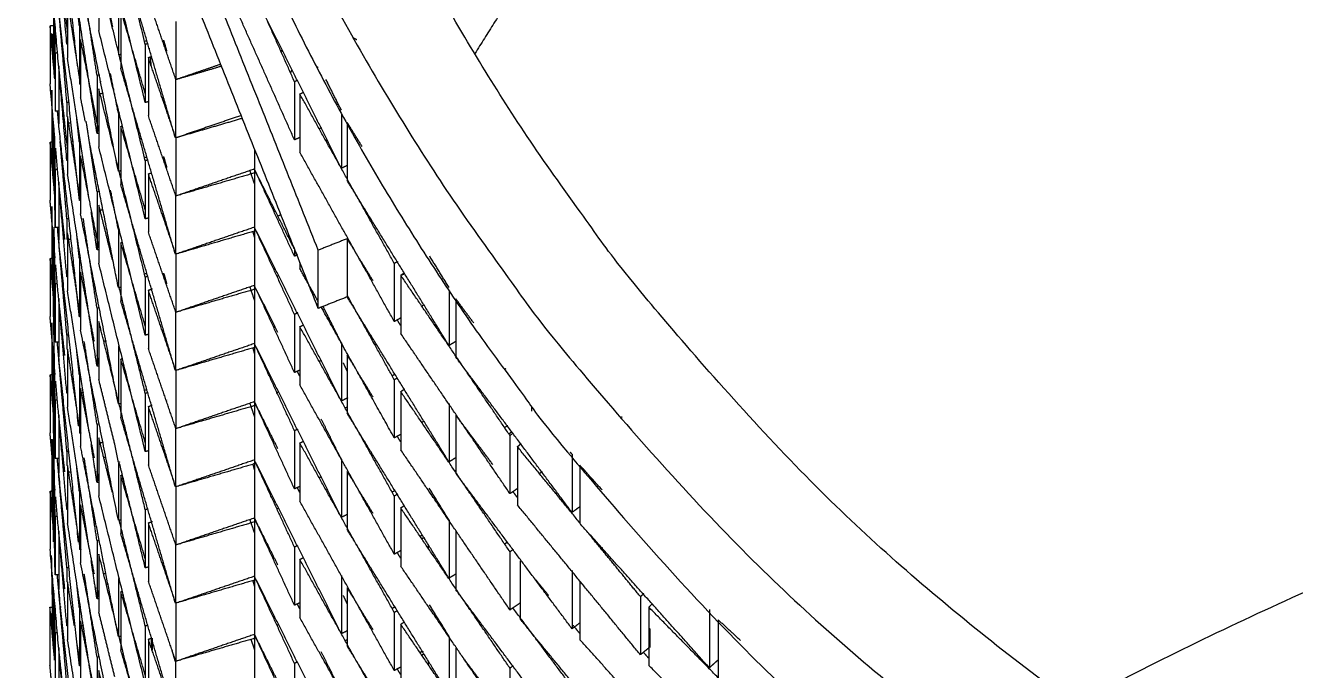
# Model space of a CAD drawing. Header units: centimetres. Extents: x 0 to 19.8, y 0 to 41.5.
# Drawn here: x 12.413 to 13.723, y 13.807 to 14.472 of the extents above; entities that cross this region are included whole.
import ezdxf

# ---------------------------------------------------------------- set-up
doc = ezdxf.new("R2010")
doc.units = ezdxf.units.CM
doc.layers.add('Make2D$Visible$Curves', color=7, linetype='Continuous', true_color=0x000000)

msp = doc.modelspace()

# ---------------------------------------------------------------- linework, layer by layer
at = {"layer": 'Make2D$Visible$Curves', "color": 18, "lineweight": -3, "true_color": 0x000000}
for points, weights, knots in [([(12.4439, 15.6341), (12.4439, 14.6937), (13.0828, 14.0037), (14.7132, 12.2431), (16.4739, 13.8735), (17.243, 14.5858), (17.243, 15.6341)], [0.853867800566, 0.860338983745, 1, 0.707106781187, 1, 0.846767797442, 0.853867800566], [5.741243, 5.741243, 5.741243, 7.538558, 7.538558, 11.307837, 11.307837, 13.279801, 13.279801, 13.279801]), ([(17.143, 15.6341), (17.143, 14.6295), (16.4059, 13.9469), (14.7187, 12.3844), (13.1562, 14.0716), (12.5439, 14.7329), (12.5439, 15.6341)], [0.853867800566, 0.846767797442, 1, 0.707106781187, 1, 0.860338983745, 0.853867800566], [-13.279801, -13.279801, -13.279801, -11.307837, -11.307837, -7.538558, -7.538558, -5.741243, -5.741243, -5.741243]), ([(12.473, 15.1611), (12.5866, 14.4396), (13.0828, 13.9037), (14.7132, 12.1431), (16.4739, 13.7735), (17.243, 14.4858), (17.243, 15.5341)], [0.861673993534, 0.888038673933, 1, 0.707106781187, 1, 0.846767797442, 0.853867800566], [6.097714, 6.097714, 6.097714, 7.538558, 7.538558, 11.307837, 11.307837, 13.279801, 13.279801, 13.279801]), ([(16.5839, 14.1311), (15.9476, 14.2954), (15.2912, 14.2629), (14.3387, 14.2158), (13.4948, 13.7718)], [0.905387377757, 0.940679228736, 1, 0.91615953685, 0.880317612482], [5.407081, 5.407081, 5.407081, 6.780326, 6.780326, 8.721189, 8.721189, 8.721189])]:
    msp.add_rational_spline(points, weights, degree=2, knots=knots, dxfattribs=at)
for points in [[(12.7151, 14.2402), (12.5941, 14.5437), (12.4731, 14.8473)], [(12.7151, 14.1802), (12.5941, 14.4837), (12.4731, 14.7873)], [(12.456, 14.4526), (12.4474, 14.5522), (12.4387, 14.6518)], [(12.5369, 14.4525), (12.5129, 14.5496), (12.489, 14.6467)], [(12.5033, 14.4707), (12.4867, 14.5542), (12.4702, 14.6377)], [(12.4658, 14.4402), (12.4567, 14.5253), (12.4476, 14.6104)], [(12.6907, 14.414), (12.65, 14.5053), (12.6092, 14.5967)], [(12.5369, 14.3925), (12.5129, 14.4896), (12.489, 14.5867)], [(12.9555, 14.5686), (12.9161, 14.5058), (12.8766, 14.443)], [(12.4568, 14.4646), (12.4522, 14.5075), (12.4476, 14.5504)], [(12.4871, 14.3605), (12.4719, 14.4593), (12.4568, 14.5582)], [(12.5679, 14.356), (12.5398, 14.4519), (12.5116, 14.5479)], [(12.6907, 14.354), (12.65, 14.4453), (12.6092, 14.5367)], [(12.456, 14.3326), (12.4474, 14.4322), (12.4387, 14.5318)], [(12.5369, 14.3325), (12.5129, 14.4296), (12.489, 14.5267)], [(12.489, 14.5267), (12.489, 14.4967), (12.489, 14.4667)], [(12.5091, 14.3216), (12.4896, 14.4196), (12.4702, 14.5177)], [(12.4871, 14.4205), (12.48, 14.4669), (12.4729, 14.5134)], [(12.456, 14.3926), (12.4511, 14.449), (12.4462, 14.5055)], [(12.4688, 14.4198), (12.4628, 14.459), (12.4568, 14.4982)], [(12.4568, 14.4982), (12.4568, 14.4682), (12.4568, 14.4382)], [(12.4689, 14.4715), (12.4675, 14.4842), (12.4662, 14.4969)], [(12.5091, 14.5016), (12.5091, 14.4716), (12.5091, 14.4416)], [(12.5684, 14.4161), (12.5542, 14.4576), (12.54, 14.499)], [(12.739, 14.3246), (12.6943, 14.414), (12.6496, 14.5035)], [(12.4435, 14.4171), (12.4428, 14.4548), (12.4422, 14.4925)], [(12.4689, 14.2915), (12.4582, 14.391), (12.4476, 14.4904)], [(12.5369, 14.4018), (12.5242, 14.4448), (12.5116, 14.4879)], [(12.5116, 14.4879), (12.5116, 14.4579), (12.5116, 14.4279)], [(12.4387, 14.4718), (12.4414, 14.4719), (12.4441, 14.4721)], [(12.4387, 14.4718), (12.4387, 14.4418), (12.4387, 14.4118)], [(12.4435, 14.4171), (12.4411, 14.4445), (12.4387, 14.4718)], [(12.4441, 14.4436), (12.4438, 14.4578), (12.4436, 14.472)], [(12.4701, 14.4717), (12.4695, 14.4716), (12.4689, 14.4715)], [(12.4689, 14.4715), (12.4689, 14.4415), (12.4689, 14.4115)], [(12.5684, 14.4761), (12.5684, 14.4461), (12.5684, 14.4161)], [(12.4408, 14.448), (12.4407, 14.4558), (12.4405, 14.4636)], [(12.4422, 14.4325), (12.4419, 14.4478), (12.4416, 14.4631)], [(12.4791, 14.4127), (12.4746, 14.4352), (12.4702, 14.4577)], [(12.4702, 14.4577), (12.4702, 14.4277), (12.4702, 14.3977)], [(12.5369, 14.2725), (12.5129, 14.3696), (12.489, 14.4667)], [(12.7551, 14.4571), (12.7532, 14.4581), (12.7512, 14.4591)], [(12.4573, 14.4526), (12.4567, 14.4526), (12.456, 14.4526)], [(12.483, 14.4537), (12.4825, 14.4536), (12.4821, 14.4536)], [(12.5389, 14.4559), (12.5378, 14.4558), (12.5366, 14.4558)], [(12.5395, 14.4532), (12.5382, 14.4529), (12.5369, 14.4525)], [(12.5369, 14.4525), (12.5369, 14.4225), (12.5369, 14.3925)], [(12.5414, 14.448), (12.5412, 14.4479), (12.541, 14.4479)], [(12.5592, 14.4456), (12.5575, 14.4512), (12.5559, 14.4569)], [(12.6787, 14.4451), (12.6776, 14.4456), (12.6764, 14.4462)], [(12.4466, 14.4437), (12.4453, 14.4436), (12.4441, 14.4436)], [(12.4441, 14.4436), (12.4441, 14.4136), (12.4441, 14.3836)], [(12.4791, 14.2926), (12.4679, 14.3654), (12.4568, 14.4382)], [(12.5119, 14.4421), (12.5105, 14.4418), (12.5091, 14.4416)], [(12.54, 14.439), (12.5418, 14.4396), (12.5435, 14.4402)], [(12.5684, 14.3561), (12.5542, 14.3976), (12.54, 14.439)], [(12.54, 14.439), (12.54, 14.409), (12.54, 14.379)], [(12.5419, 14.4397), (12.5423, 14.4355), (12.5426, 14.4313)], [(12.6147, 14.432), (12.5916, 14.4241), (12.5684, 14.4161)], [(12.4476, 14.4304), (12.4476, 14.4004), (12.4476, 14.3704)], [(12.4568, 14.3446), (12.4522, 14.3875), (12.4476, 14.4304)], [(12.47, 14.412), (12.4694, 14.4156), (12.4689, 14.4192)], [(12.4899, 14.4209), (12.4885, 14.4207), (12.4871, 14.4205)], [(12.4871, 14.4205), (12.4871, 14.3905), (12.4871, 14.3605)], [(12.5091, 14.3816), (12.5051, 14.402), (12.501, 14.4224)], [(12.5679, 14.236), (12.5398, 14.3319), (12.5116, 14.4279)], [(12.6159, 14.4301), (12.5919, 14.423), (12.5679, 14.416)], [(12.6867, 14.4231), (12.6875, 14.4246), (12.6882, 14.4261)], [(12.7151, 14.4285), (12.7142, 14.4289), (12.7133, 14.4293)], [(12.4435, 14.3571), (12.4411, 14.3845), (12.4387, 14.4118)], [(12.442, 14.3144), (12.4412, 14.3599), (12.4404, 14.4054)], [(12.4404, 14.4054), (12.4404, 14.3754), (12.4404, 14.3454)], [(12.4696, 14.4116), (12.4693, 14.4116), (12.4689, 14.4115)], [(12.4893, 14.3612), (12.4842, 14.3868), (12.4792, 14.4124)], [(12.5369, 14.2125), (12.5129, 14.3096), (12.489, 14.4067)], [(12.489, 14.4067), (12.489, 14.3767), (12.489, 14.3467)], [(12.4913, 14.4139), (12.4911, 14.4139), (12.4909, 14.4139)], [(12.5679, 14.416), (12.5679, 14.386), (12.5679, 14.356)], [(12.6939, 14.4154), (12.6923, 14.4147), (12.6907, 14.414)], [(12.6907, 14.414), (12.6907, 14.384), (12.6907, 14.354)], [(12.739, 14.3846), (12.731, 14.4005), (12.7231, 14.4164)], [(12.4581, 14.3927), (12.4571, 14.3926), (12.456, 14.3926)], [(12.456, 14.3926), (12.456, 14.3854), (12.456, 14.3782)], [(12.475, 14.3733), (12.4726, 14.3855), (12.4702, 14.3977)], [(12.4903, 14.4017), (12.4917, 14.402), (12.4932, 14.4023)], [(12.54, 14.3933), (12.5384, 14.3929), (12.5369, 14.3925)], [(12.5558, 14.3972), (12.5552, 14.397), (12.5546, 14.3969)], [(12.5561, 14.3965), (12.5561, 14.3944), (12.5561, 14.3922)], [(12.6962, 14.4013), (12.698, 14.4022), (12.6997, 14.4032)], [(12.7936, 14.2266), (12.7449, 14.3139), (12.6962, 14.4013)], [(12.6962, 14.4013), (12.6962, 14.3713), (12.6962, 14.3413)], [(12.4478, 14.3837), (12.446, 14.3836), (12.4441, 14.3836)], [(12.4476, 14.3704), (12.447, 14.377), (12.4464, 14.3836)], [(12.5102, 14.3818), (12.5097, 14.3817), (12.5091, 14.3816)], [(12.5091, 14.3816), (12.5091, 14.3516), (12.5091, 14.3216)], [(12.5684, 14.2961), (12.5542, 14.3376), (12.54, 14.379)], [(12.636, 14.3793), (12.6022, 14.3677), (12.5684, 14.3561)], [(12.739, 14.3812), (12.739, 14.3529), (12.739, 14.3246)], [(12.4441, 14.2636), (12.4431, 14.3181), (12.4422, 14.3725)], [(12.4652, 14.2064), (12.4564, 14.2884), (12.4476, 14.3704)], [(12.47, 14.2917), (12.4634, 14.3349), (12.4568, 14.3782)], [(12.4568, 14.3782), (12.4568, 14.3482), (12.4568, 14.3182)], [(12.4582, 14.3715), (12.4593, 14.3717), (12.4603, 14.3718)], [(12.4689, 14.3515), (12.4675, 14.3642), (12.4662, 14.3769)], [(12.4871, 14.3005), (12.4815, 14.337), (12.4759, 14.3734)], [(12.5116, 14.3679), (12.5124, 14.3681), (12.5133, 14.3684)], [(12.5369, 14.2818), (12.5242, 14.3248), (12.5116, 14.3679)], [(12.5116, 14.3679), (12.5116, 14.3379), (12.5116, 14.3079)], [(12.5273, 14.3725), (12.5277, 14.3726), (12.5281, 14.3727)], [(12.637, 14.3762), (12.6024, 14.3661), (12.5679, 14.356)], [(12.7186, 14.3665), (12.7174, 14.3659), (12.7163, 14.3654)], [(12.7603, 14.3473), (12.7526, 14.3597), (12.745, 14.372)], [(12.745, 14.372), (12.745, 14.342), (12.745, 14.312)], [(12.4441, 14.3236), (12.4438, 14.3404), (12.4435, 14.3571)], [(12.4608, 14.3527), (12.4618, 14.3527), (12.4627, 14.3528)], [(12.4692, 14.353), (12.4695, 14.3531), (12.4698, 14.3531)], [(12.4887, 14.3607), (12.4879, 14.3606), (12.4871, 14.3605)], [(12.5154, 14.3549), (12.5161, 14.3549), (12.5168, 14.3549)], [(12.5313, 14.3555), (12.5322, 14.3555), (12.5332, 14.3556)], [(12.5684, 14.3561), (12.5684, 14.3261), (12.5684, 14.2961)], [(12.6962, 14.3565), (12.6935, 14.3552), (12.6907, 14.354)], [(12.7254, 14.3523), (12.7241, 14.3529), (12.7228, 14.3536)], [(12.4387, 14.3518), (12.4412, 14.3519), (12.4436, 14.352)], [(12.4387, 14.3518), (12.4387, 14.3218), (12.4387, 14.2918)], [(12.4435, 14.2971), (12.4411, 14.3245), (12.4387, 14.3518)], [(12.4407, 14.3299), (12.4405, 14.3377), (12.4404, 14.3454)], [(12.4404, 14.3454), (12.4416, 14.3454), (12.4428, 14.3454)], [(12.456, 14.2126), (12.4503, 14.2791), (12.4445, 14.3455)], [(12.456, 14.2726), (12.4526, 14.3124), (12.4491, 14.3522)], [(12.4701, 14.3517), (12.4695, 14.3516), (12.4689, 14.3515)], [(12.4689, 14.3515), (12.4689, 14.3215), (12.4689, 14.2915)], [(12.5091, 14.2016), (12.4942, 14.2769), (12.4792, 14.3522)], [(12.5369, 14.1525), (12.5129, 14.2496), (12.489, 14.3467)], [(12.6496, 14.3445), (12.6496, 14.3339), (12.6496, 14.3233)], [(12.7936, 14.1666), (12.7449, 14.2539), (12.6962, 14.3413)], [(12.457, 14.3326), (12.4565, 14.3326), (12.456, 14.3326)], [(12.489, 14.2427), (12.4796, 14.2902), (12.4702, 14.3377)], [(12.4702, 14.3377), (12.4702, 14.3077), (12.4702, 14.2777)], [(12.4729, 14.3333), (12.4721, 14.3332), (12.4713, 14.3332)], [(12.4833, 14.3337), (12.4827, 14.3336), (12.482, 14.3336)], [(12.5387, 14.3358), (12.5375, 14.3358), (12.5363, 14.3357)], [(12.5395, 14.3332), (12.5382, 14.3329), (12.5369, 14.3325)], [(12.5369, 14.3325), (12.5369, 14.3025), (12.5369, 14.2725)], [(12.5592, 14.3256), (12.5576, 14.3312), (12.5559, 14.3368)], [(12.7453, 14.3277), (12.7421, 14.3261), (12.739, 14.3246)], [(12.4465, 14.3236), (12.4453, 14.3236), (12.4441, 14.3236)], [(12.4441, 14.3236), (12.4441, 14.2936), (12.4441, 14.2636)], [(12.4871, 14.1205), (12.4719, 14.2193), (12.4568, 14.3182)], [(12.4739, 14.3208), (12.4744, 14.3209), (12.475, 14.321)], [(12.4842, 14.3224), (12.4848, 14.3225), (12.4854, 14.3225)], [(12.5116, 14.322), (12.5104, 14.3218), (12.5091, 14.3216)], [(12.54, 14.319), (12.5416, 14.3196), (12.5433, 14.3201)], [(12.5684, 14.2361), (12.5542, 14.2776), (12.54, 14.319)], [(12.54, 14.319), (12.54, 14.289), (12.54, 14.259)], [(12.5581, 14.3252), (12.5585, 14.3254), (12.5589, 14.3255)], [(12.6498, 14.32), (12.6088, 14.308), (12.5679, 14.296)], [(12.6496, 14.324), (12.609, 14.3101), (12.5684, 14.2961)], [(12.6446, 14.3223), (12.6471, 14.315), (12.6496, 14.3077)], [(12.6907, 14.234), (12.6702, 14.2786), (12.6496, 14.3233)], [(12.6496, 14.3232), (12.6496, 14.2933), (12.6496, 14.2635)], [(12.6905, 14.2415), (12.6702, 14.2822), (12.6498, 14.3229)], [(12.4539, 14.2514), (12.4507, 14.2809), (12.4476, 14.3104)], [(12.4476, 14.3104), (12.4476, 14.2804), (12.4476, 14.2504)], [(12.4894, 14.3008), (12.4883, 14.3006), (12.4871, 14.3005)], [(12.4871, 14.3005), (12.4871, 14.2705), (12.4871, 14.2405)], [(12.5091, 14.2616), (12.5051, 14.2818), (12.5011, 14.3021)], [(12.5679, 14.116), (12.5398, 14.2119), (12.5116, 14.3079)], [(12.5287, 14.3068), (12.5285, 14.3068), (12.5284, 14.3068)], [(12.85, 14.1418), (12.7975, 14.2269), (12.745, 14.312)], [(12.4439, 14.2322), (12.4413, 14.262), (12.4387, 14.2918)], [(12.4702, 14.2917), (12.4695, 14.2916), (12.4689, 14.2915)], [(12.491, 14.2939), (12.4909, 14.2939), (12.4908, 14.2939)], [(12.5679, 14.296), (12.5679, 14.266), (12.5679, 14.236)], [(12.4439, 14.0854), (12.4422, 14.1854), (12.4404, 14.2854)], [(12.4404, 14.2854), (12.4404, 14.2554), (12.4404, 14.2254)], [(12.5091, 14.0816), (12.4896, 14.1796), (12.4702, 14.2777)], [(12.4871, 14.2405), (12.4841, 14.2602), (12.4811, 14.2799)], [(12.489, 14.2867), (12.489, 14.2567), (12.489, 14.2267)], [(12.503, 14.2302), (12.496, 14.2584), (12.489, 14.2867)], [(12.4904, 14.2817), (12.4919, 14.282), (12.4934, 14.2823)], [(12.5558, 14.2772), (12.5553, 14.2771), (12.5548, 14.277)], [(12.5561, 14.2765), (12.5561, 14.2745), (12.5561, 14.2724)], [(12.6738, 14.2756), (12.6754, 14.2764), (12.6769, 14.2771)], [(12.4439, 14.2054), (12.4434, 14.2347), (12.4429, 14.264)], [(12.4481, 14.2637), (12.4461, 14.2636), (12.4441, 14.2636)], [(12.456, 14.1526), (12.4512, 14.2081), (12.4464, 14.2637)], [(12.4583, 14.2727), (12.4572, 14.2726), (12.456, 14.2726)], [(12.456, 14.2726), (12.456, 14.262), (12.456, 14.2514)], [(12.4871, 14.1805), (12.48, 14.2269), (12.4729, 14.2734)], [(12.5104, 14.2618), (12.5098, 14.2617), (12.5091, 14.2616)], [(12.5091, 14.2616), (12.5091, 14.2316), (12.5091, 14.2016)], [(12.5401, 14.2733), (12.5385, 14.2729), (12.5369, 14.2725)], [(12.6496, 14.264), (12.609, 14.2501), (12.5684, 14.2361)], [(12.739, 14.0846), (12.6943, 14.174), (12.6496, 14.2635)], [(12.6496, 14.2633), (12.6496, 14.2333), (12.6496, 14.2033)], [(12.6907, 14.174), (12.6702, 14.2186), (12.6496, 14.2633)], [(12.4439, 14.1454), (12.443, 14.1999), (12.442, 14.2544)], [(12.4681, 14.0589), (12.4578, 14.1547), (12.4476, 14.2504)], [(12.47, 14.1718), (12.4634, 14.215), (12.4568, 14.2582)], [(12.4568, 14.2514), (12.4568, 14.2248), (12.4568, 14.1982)], [(12.4575, 14.2515), (12.4589, 14.2516), (12.4603, 14.2518)], [(12.4689, 14.2315), (12.4675, 14.2443), (12.4662, 14.2571)], [(12.5116, 14.2479), (12.5124, 14.2481), (12.5133, 14.2484)], [(12.5369, 14.1618), (12.5242, 14.2048), (12.5116, 14.2479)], [(12.5116, 14.2479), (12.5116, 14.2179), (12.5116, 14.1879)], [(12.5684, 14.1761), (12.5542, 14.2176), (12.54, 14.259)], [(12.6511, 14.2604), (12.6095, 14.2482), (12.5679, 14.236)], [(12.6476, 14.2594), (12.6486, 14.2561), (12.6496, 14.2528)], [(12.7458, 14.2524), (12.7305, 14.2463), (12.7151, 14.2402)], [(12.7717, 14.2088), (12.7583, 14.2304), (12.745, 14.252)], [(12.745, 14.252), (12.745, 14.222), (12.745, 14.192)], [(12.489, 14.2408), (12.4881, 14.2406), (12.4871, 14.2405)], [(12.5015, 14.2427), (12.5012, 14.2426), (12.5009, 14.2426)], [(12.5025, 14.2351), (12.5022, 14.2351), (12.502, 14.2351)], [(12.5684, 14.2361), (12.5684, 14.2061), (12.5684, 14.1761)], [(12.663, 14.2366), (12.663, 14.2354), (12.663, 14.2342)], [(12.6907, 14.2406), (12.6907, 14.2373), (12.6907, 14.234)], [(12.6936, 14.2353), (12.6921, 14.2346), (12.6907, 14.234)], [(12.6936, 14.2353), (12.6923, 14.2379), (12.691, 14.2405)], [(12.7151, 14.1802), (12.7151, 14.2102), (12.7151, 14.2402)], [(12.4387, 14.2318), (12.4411, 14.2319), (12.4435, 14.232)], [(12.4387, 14.2318), (12.4387, 14.2018), (12.4387, 14.1718)], [(12.4433, 14.1789), (12.441, 14.2054), (12.4387, 14.2318)], [(12.4407, 14.2098), (12.4405, 14.2176), (12.4404, 14.2254)], [(12.4404, 14.2254), (12.4412, 14.2254), (12.442, 14.2254)], [(12.456, 14.0926), (12.4503, 14.1589), (12.4445, 14.2252)], [(12.4701, 14.2317), (12.4695, 14.2316), (12.4689, 14.2315)], [(12.4689, 14.2315), (12.4689, 14.2015), (12.4689, 14.1715)], [(12.5369, 14.0325), (12.5129, 14.1296), (12.489, 14.2267)], [(12.6962, 14.2276), (12.6962, 14.2244), (12.6962, 14.2213)], [(12.6964, 14.2242), (12.6969, 14.2244), (12.6974, 14.2246)], [(12.797, 14.2285), (12.7953, 14.2275), (12.7936, 14.2266)], [(12.7936, 14.2266), (12.7936, 14.1966), (12.7936, 14.1666)], [(12.85, 14.2018), (12.84, 14.2179), (12.8301, 14.2341)], [(12.4573, 14.2126), (12.4567, 14.2126), (12.456, 14.2126)], [(12.4844, 14.1461), (12.4773, 14.1819), (12.4702, 14.2177)], [(12.4702, 14.2177), (12.4702, 14.1877), (12.4702, 14.1577)], [(12.483, 14.2137), (12.4825, 14.2136), (12.482, 14.2136)], [(12.5389, 14.2159), (12.5377, 14.2158), (12.5366, 14.2158)], [(12.5394, 14.2132), (12.5381, 14.2128), (12.5369, 14.2125)], [(12.5369, 14.2125), (12.5369, 14.1825), (12.5369, 14.1525)], [(12.5592, 14.2056), (12.5576, 14.2112), (12.5559, 14.2167)], [(12.673, 14.2137), (12.6737, 14.214), (12.6744, 14.2144)], [(12.7151, 14.1874), (12.7056, 14.2043), (12.6962, 14.2213)], [(12.8002, 14.2144), (12.802, 14.2156), (12.8037, 14.2168)], [(12.8002, 14.2144), (12.8002, 14.1844), (12.8002, 14.1544)], [(12.857, 14.131), (12.8288, 14.1724), (12.8006, 14.2138)], [(12.8046, 14.2159), (12.8027, 14.2151), (12.8007, 14.2143)], [(12.4462, 14.2055), (12.4451, 14.2054), (12.4439, 14.2054)], [(12.4439, 14.2054), (12.4439, 14.1754), (12.4439, 14.1454)], [(12.4791, 14.0526), (12.4679, 14.1254), (12.4568, 14.1982)], [(12.4689, 14.1715), (12.4671, 14.1887), (12.4652, 14.2058)], [(12.474, 14.206), (12.4735, 14.2059), (12.473, 14.2059)], [(12.4736, 14.2007), (12.4742, 14.2008), (12.4748, 14.2009)], [(12.4845, 14.2061), (12.4839, 14.2061), (12.4832, 14.2061)], [(12.4839, 14.2023), (12.4845, 14.2024), (12.4851, 14.2025)], [(12.5091, 14.2066), (12.5086, 14.2066), (12.5081, 14.2066)], [(12.5121, 14.2021), (12.5106, 14.2018), (12.5091, 14.2016)], [(12.5369, 14.0925), (12.5234, 14.1471), (12.51, 14.2017)], [(12.54, 14.199), (12.5421, 14.1997), (12.5443, 14.2005)], [(12.5684, 14.1161), (12.5542, 14.1576), (12.54, 14.199)], [(12.54, 14.199), (12.54, 14.169), (12.54, 14.139)], [(12.543, 14.201), (12.543, 14.2005), (12.543, 14.2)], [(12.6496, 14.1999), (12.6087, 14.188), (12.5679, 14.176)], [(12.6492, 14.2039), (12.6088, 14.19), (12.5684, 14.1761)], [(12.6446, 14.2023), (12.6471, 14.195), (12.6496, 14.1877)], [(12.6907, 14.114), (12.6702, 14.1586), (12.6496, 14.2033)], [(12.6496, 14.2027), (12.6496, 14.1731), (12.6496, 14.1435)], [(12.6736, 14.1554), (12.6624, 14.1778), (12.6512, 14.2002)], [(12.85, 14.1985), (12.85, 14.1701), (12.85, 14.1418)], [(12.4539, 14.1315), (12.4507, 14.161), (12.4476, 14.1904)], [(12.4476, 14.1904), (12.4476, 14.1604), (12.4476, 14.1304)], [(12.5679, 13.996), (12.5398, 14.0919), (12.5116, 14.1879)], [(12.7153, 14.185), (12.7144, 14.1846), (12.7135, 14.1842)], [(12.7459, 14.1924), (12.7305, 14.1863), (12.7151, 14.1802)], [(12.85, 14.0218), (12.7975, 14.1069), (12.745, 14.192)], [(12.7936, 14.1066), (12.7697, 14.1495), (12.7458, 14.1924)], [(12.8244, 14.1837), (12.8234, 14.1832), (12.8224, 14.1827)], [(12.8755, 14.1652), (12.8663, 14.1775), (12.8571, 14.1899)], [(12.8571, 14.1899), (12.8571, 14.1599), (12.8571, 14.1299)], [(12.4439, 14.112), (12.4413, 14.1419), (12.4387, 14.1718)], [(12.4702, 14.1717), (12.4695, 14.1716), (12.4689, 14.1715)], [(12.4894, 14.1808), (12.4883, 14.1806), (12.4871, 14.1805)], [(12.4871, 14.1805), (12.4871, 14.1505), (12.4871, 14.1205)], [(12.5679, 14.176), (12.5679, 14.146), (12.5679, 14.116)], [(12.694, 14.1755), (12.6924, 14.1747), (12.6907, 14.174)], [(12.6907, 14.174), (12.6907, 14.144), (12.6907, 14.114)], [(12.7936, 14.0466), (12.7561, 14.1138), (12.7186, 14.181)], [(12.739, 14.1446), (12.7296, 14.1634), (12.7202, 14.1822)], [(12.8006, 14.1705), (12.7971, 14.1685), (12.7936, 14.1666)], [(12.4439, 13.9654), (12.4422, 14.0654), (12.4404, 14.1654)], [(12.4404, 14.1654), (12.4404, 14.1354), (12.4404, 14.1054)], [(12.5091, 13.9616), (12.4896, 14.0596), (12.4702, 14.1577)], [(12.5089, 14.0859), (12.499, 14.1263), (12.489, 14.1667)], [(12.489, 14.1667), (12.489, 14.1367), (12.489, 14.1067)], [(12.556, 14.1572), (12.5553, 14.1571), (12.5546, 14.1569)], [(12.6962, 14.1613), (12.6981, 14.1623), (12.7001, 14.1634)], [(12.7936, 13.9866), (12.7449, 14.0739), (12.6962, 14.1613)], [(12.6962, 14.1613), (12.6962, 14.1313), (12.6962, 14.1013)], [(12.766, 14.1581), (12.7656, 14.1579), (12.7652, 14.1577)], [(12.8002, 14.1625), (12.7984, 14.1654), (12.7967, 14.1683)], [(12.4476, 14.1455), (12.4457, 14.1455), (12.4439, 14.1454)], [(12.456, 14.0326), (12.4511, 14.089), (12.4462, 14.1455)], [(12.458, 14.1527), (12.457, 14.1526), (12.456, 14.1526)], [(12.456, 14.1526), (12.456, 14.1454), (12.456, 14.1382)], [(12.4871, 14.0605), (12.4806, 14.1032), (12.474, 14.146)], [(12.4967, 14.1464), (12.4956, 14.1463), (12.4945, 14.1463)], [(12.5403, 14.1534), (12.5386, 14.153), (12.5369, 14.1525)], [(12.6497, 14.144), (12.6091, 14.1301), (12.5684, 14.1161)], [(12.739, 13.9646), (12.6943, 14.054), (12.6496, 14.1435)], [(12.6496, 14.1433), (12.6496, 14.1133), (12.6496, 14.0833)], [(12.739, 14.1446), (12.739, 14.1146), (12.739, 14.0846)], [(12.7712, 14.1499), (12.7707, 14.1497), (12.7702, 14.1495)], [(12.9128, 13.9891), (12.8565, 14.0717), (12.8002, 14.1544)], [(12.8573, 14.1463), (12.8536, 14.1441), (12.85, 14.1418)], [(12.4439, 14.0254), (12.443, 14.0799), (12.442, 14.1344)], [(12.4681, 13.939), (12.4578, 14.0347), (12.4476, 14.1304)], [(12.4701, 14.0515), (12.4634, 14.0948), (12.4568, 14.1382)], [(12.4568, 14.1382), (12.4568, 14.1082), (12.4568, 14.0782)], [(12.4689, 14.1115), (12.4675, 14.1242), (12.4662, 14.1369)], [(12.4894, 14.1208), (12.4883, 14.1265), (12.4871, 14.1323)], [(12.51, 14.1417), (12.5095, 14.1416), (12.5091, 14.1416)], [(12.5091, 14.1416), (12.5091, 14.1116), (12.5091, 14.0816)], [(12.5684, 14.0561), (12.5542, 14.0976), (12.54, 14.139)], [(12.6512, 14.1404), (12.6095, 14.1282), (12.5679, 14.116)], [(12.6476, 14.1394), (12.6486, 14.1361), (12.6496, 14.1328)], [(12.6907, 14.054), (12.6708, 14.0973), (12.6509, 14.1405)], [(12.7717, 14.0887), (12.7584, 14.1104), (12.745, 14.132)], [(12.745, 14.132), (12.745, 14.102), (12.745, 14.072)], [(12.9128, 14.0491), (12.8852, 14.0897), (12.8576, 14.1302)], [(12.489, 14.1208), (12.4881, 14.1206), (12.4871, 14.1205)], [(12.501, 14.1226), (12.5005, 14.1225), (12.5, 14.1225)], [(12.5116, 14.1279), (12.5127, 14.1282), (12.5137, 14.1285)], [(12.5369, 14.0418), (12.5242, 14.0848), (12.5116, 14.1279)], [(12.5116, 14.1279), (12.5116, 14.0979), (12.5116, 14.0679)], [(12.5299, 14.127), (12.5293, 14.127), (12.5288, 14.1269)], [(12.5309, 14.117), (12.5317, 14.1172), (12.5326, 14.1175)], [(12.7183, 14.1263), (12.7173, 14.1259), (12.7164, 14.1255)], [(12.7409, 14.124), (12.743, 14.1196), (12.745, 14.1151)], [(12.9768, 13.9697), (12.9169, 14.0498), (12.8571, 14.1299)], [(12.9085, 14.1179), (12.9078, 14.1175), (12.9071, 14.117)], [(12.4387, 14.1118), (12.4412, 14.1119), (12.4437, 14.112)], [(12.4387, 14.1118), (12.4387, 14.0818), (12.4387, 14.0518)], [(12.4433, 14.0589), (12.441, 14.0854), (12.4387, 14.1118)], [(12.4404, 14.1054), (12.441, 14.1054), (12.4416, 14.1054)], [(12.4407, 14.0899), (12.4405, 14.0976), (12.4404, 14.1054)], [(12.456, 13.9726), (12.4503, 14.0389), (12.4445, 14.1052)], [(12.4704, 14.1117), (12.4696, 14.1116), (12.4689, 14.1115)], [(12.4689, 14.1115), (12.4689, 14.0815), (12.4689, 14.0515)], [(12.5054, 14.0401), (12.4972, 14.0734), (12.489, 14.1067)], [(12.5684, 14.1161), (12.5684, 14.0861), (12.5684, 14.0561)], [(12.663, 14.1166), (12.663, 14.1154), (12.663, 14.1142)], [(12.6963, 14.1165), (12.6935, 14.1153), (12.6907, 14.114)], [(12.6962, 14.1102), (12.6949, 14.1127), (12.6936, 14.1153)], [(12.7946, 14.1123), (12.793, 14.1115), (12.7914, 14.1107)], [(12.7969, 14.1084), (12.7953, 14.1075), (12.7936, 14.1066)], [(12.7936, 14.1066), (12.7936, 14.0766), (12.7936, 14.0466)], [(12.457, 14.0926), (12.4565, 14.0926), (12.456, 14.0926)], [(12.4649, 14.0929), (12.4643, 14.0929), (12.4638, 14.0929)], [(12.4844, 14.0262), (12.4773, 14.0619), (12.4702, 14.0977)], [(12.4702, 14.0977), (12.4702, 14.0677), (12.4702, 14.0377)], [(12.473, 14.0933), (12.472, 14.0932), (12.4711, 14.0932)], [(12.5388, 14.0958), (12.5377, 14.0958), (12.5365, 14.0958)], [(12.5397, 14.0932), (12.5383, 14.0929), (12.5369, 14.0925)], [(12.5369, 14.0925), (12.5369, 14.0625), (12.5369, 14.0325)], [(12.673, 14.0937), (12.6736, 14.094), (12.6743, 14.0943)], [(12.7936, 13.9266), (12.7449, 14.0139), (12.6962, 14.1013)], [(12.8002, 14.0944), (12.8022, 14.0957), (12.8042, 14.0971)], [(12.9128, 13.9291), (12.8565, 14.0117), (12.8002, 14.0944)], [(12.8002, 14.0944), (12.8002, 14.0644), (12.8002, 14.0344)], [(12.8796, 14.1001), (12.8792, 14.0998), (12.8788, 14.0996)], [(12.881, 14.0979), (12.881, 14.0969), (12.881, 14.0959)], [(12.4463, 14.0855), (12.4451, 14.0854), (12.4439, 14.0854)], [(12.4439, 14.0854), (12.4439, 14.0554), (12.4439, 14.0254)], [(12.4527, 14.0856), (12.4521, 14.0856), (12.4514, 14.0856)], [(12.4791, 13.9327), (12.4679, 14.0054), (12.4568, 14.0782)], [(12.4652, 14.0858), (12.4651, 14.0858), (12.465, 14.0858)], [(12.4741, 14.086), (12.4734, 14.0859), (12.4728, 14.0859)], [(12.4737, 14.0808), (12.4742, 14.0808), (12.4748, 14.0809)], [(12.4848, 14.0861), (12.484, 14.0861), (12.4832, 14.0861)], [(12.484, 14.0823), (12.4846, 14.0824), (12.4852, 14.0825)], [(12.5369, 13.9725), (12.523, 14.0288), (12.5091, 14.0851)], [(12.5116, 14.082), (12.5104, 14.0818), (12.5091, 14.0816)], [(12.54, 14.079), (12.5419, 14.0797), (12.5438, 14.0803)], [(12.5684, 13.9961), (12.5542, 14.0376), (12.54, 14.079)], [(12.54, 14.079), (12.54, 14.049), (12.54, 14.019)], [(12.543, 14.081), (12.543, 14.0805), (12.543, 14.0801)], [(12.5581, 14.0852), (12.5585, 14.0854), (12.5588, 14.0855)], [(12.5592, 14.0856), (12.5592, 14.0857), (12.5591, 14.0859)], [(12.6496, 14.0799), (12.6087, 14.068), (12.5679, 14.056)], [(12.6496, 14.084), (12.609, 14.0701), (12.5684, 14.0561)], [(12.6446, 14.0823), (12.6471, 14.075), (12.6496, 14.0677)], [(12.6496, 14.0835), (12.6496, 14.0535), (12.6496, 14.0235)], [(12.6736, 14.0354), (12.6616, 14.0595), (12.6496, 14.0835)], [(12.6907, 13.994), (12.6702, 14.0386), (12.6496, 14.0833)], [(12.7454, 14.0878), (12.7422, 14.0862), (12.739, 14.0846)], [(12.7451, 14.0783), (12.7441, 14.0778), (12.7432, 14.0774)], [(12.85, 14.0818), (12.8499, 14.0819), (12.8499, 14.082)], [(12.85, 14.0818), (12.85, 14.0518), (12.85, 14.0218)], [(12.9351, 14.0788), (12.9351, 14.0766), (12.9351, 14.0743)], [(12.4539, 14.0115), (12.4507, 14.041), (12.4476, 14.0704)], [(12.4476, 14.0704), (12.4476, 14.0404), (12.4476, 14.0104)], [(12.5679, 13.876), (12.5398, 13.9719), (12.5116, 14.0679)], [(12.739, 14.0246), (12.7286, 14.0453), (12.7183, 14.066)], [(12.85, 13.9018), (12.7975, 13.9869), (12.745, 14.072)], [(12.8951, 14.0192), (12.8761, 14.0446), (12.8571, 14.07)], [(12.8571, 14.07), (12.8571, 14.04), (12.8571, 14.01)], [(13.0283, 14.0682), (13.0275, 14.0676), (13.0267, 14.067)], [(12.4439, 13.9922), (12.4413, 14.022), (12.4387, 14.0518)], [(12.4706, 14.0517), (12.4697, 14.0516), (12.4689, 14.0515)], [(12.4897, 14.0609), (12.4884, 14.0607), (12.4871, 14.0605)], [(12.4871, 14.0605), (12.4871, 14.0305), (12.4871, 14.0005)], [(12.5679, 14.056), (12.5679, 14.026), (12.5679, 13.996)], [(12.6939, 14.0555), (12.6923, 14.0547), (12.6907, 14.054)], [(12.6907, 14.054), (12.6907, 14.024), (12.6907, 13.994)], [(12.7215, 14.0554), (12.7218, 14.0555), (12.7221, 14.0557)], [(12.8243, 14.0637), (12.8233, 14.0631), (12.8223, 14.0626)], [(12.9105, 14.0591), (12.9089, 14.0582), (12.9074, 14.0572)], [(12.9117, 14.0508), (12.9133, 14.0519), (12.9148, 14.0531)], [(12.4423, 13.9393), (12.4413, 13.9923), (12.4404, 14.0454)], [(12.4404, 14.0454), (12.4404, 14.0154), (12.4404, 13.9854)], [(12.4439, 13.9054), (12.4427, 13.9753), (12.4415, 14.0451)], [(12.4871, 14.0005), (12.4841, 14.0202), (12.4811, 14.0399)], [(12.489, 14.0467), (12.489, 14.0167), (12.489, 13.9867)], [(12.503, 13.9902), (12.496, 14.0184), (12.489, 14.0467)], [(12.4905, 14.0418), (12.4919, 14.042), (12.4934, 14.0423)], [(12.5091, 14.0216), (12.5073, 14.0308), (12.5054, 14.0401)], [(12.6962, 14.0413), (12.698, 14.0423), (12.6999, 14.0433)], [(12.7936, 13.8666), (12.7449, 13.9539), (12.6962, 14.0413)], [(12.6962, 14.0413), (12.6962, 14.0113), (12.6962, 13.9813)], [(12.8005, 14.0504), (12.7971, 14.0485), (12.7936, 14.0466)], [(12.8002, 14.0425), (12.7984, 14.0454), (12.7967, 14.0483)], [(12.9159, 14.0512), (12.9144, 14.0502), (12.9128, 14.0491)], [(12.9128, 14.0491), (12.9128, 14.0191), (12.9128, 13.9891)], [(12.9205, 14.0375), (12.9224, 14.0391), (12.9243, 14.0407)], [(12.4476, 14.0255), (12.4458, 14.0255), (12.4439, 14.0254)], [(12.456, 13.9126), (12.4511, 13.969), (12.4462, 14.0255)], [(12.4583, 14.0327), (12.4572, 14.0326), (12.456, 14.0326)], [(12.456, 14.0326), (12.456, 14.0254), (12.456, 14.0182)], [(12.479, 13.9932), (12.4746, 14.0154), (12.4702, 14.0377)], [(12.4871, 13.9405), (12.4806, 13.9832), (12.474, 14.026)], [(12.4964, 14.0264), (12.4953, 14.0263), (12.4942, 14.0263)], [(12.524, 14.0268), (12.5238, 14.0268), (12.5235, 14.0268)], [(12.5401, 14.0333), (12.5385, 14.0329), (12.5369, 14.0325)], [(12.5558, 14.0372), (12.5553, 14.0371), (12.5548, 14.037)], [(12.7661, 14.0381), (12.7658, 14.0379), (12.7654, 14.0378)], [(12.9128, 13.8691), (12.8565, 13.9517), (12.8002, 14.0344)], [(12.8575, 14.0265), (12.8537, 14.0241), (12.85, 14.0218)], [(12.9853, 13.9585), (12.9529, 13.998), (12.9205, 14.0375)], [(12.9205, 14.0375), (12.9205, 14.0075), (12.9205, 13.9775)], [(12.9768, 14.0297), (12.976, 14.0308), (12.9751, 14.0319)], [(12.9768, 14.0297), (12.9768, 13.9997), (12.9768, 13.9697)], [(12.47, 13.9317), (12.4634, 13.9749), (12.4568, 14.0182)], [(12.4568, 14.0182), (12.4568, 13.9882), (12.4568, 13.9582)], [(12.4689, 13.9915), (12.4675, 14.0042), (12.4662, 14.0169)], [(12.4894, 14.001), (12.4883, 14.0066), (12.4871, 14.0123)], [(12.5104, 14.0218), (12.5098, 14.0217), (12.5091, 14.0216)], [(12.5091, 14.0214), (12.5091, 13.9915), (12.5091, 13.9616)], [(12.5369, 13.9125), (12.5235, 13.967), (12.51, 14.0214)], [(12.5684, 13.9361), (12.5542, 13.9776), (12.54, 14.019)], [(12.6515, 14.0205), (12.6097, 14.0082), (12.5679, 13.996)], [(12.65, 14.0241), (12.6092, 14.0101), (12.5684, 13.9961)], [(12.6478, 14.0189), (12.6487, 14.0158), (12.6496, 14.0128)], [(12.739, 13.8446), (12.6943, 13.934), (12.6496, 14.0235)], [(12.6496, 14.0233), (12.6496, 13.9933), (12.6496, 13.9633)], [(12.6907, 13.934), (12.6708, 13.9772), (12.651, 14.0203)], [(12.739, 14.0246), (12.739, 13.9946), (12.739, 13.9646)], [(12.8561, 14.0124), (12.8566, 14.0128), (12.8572, 14.0132)], [(13.0078, 13.9929), (12.9964, 14.0057), (12.9849, 14.0184)], [(12.9849, 14.0184), (12.9849, 13.9884), (12.9849, 13.9584)], [(12.4689, 13.8115), (12.4582, 13.911), (12.4476, 14.0104)], [(12.4576, 14.0115), (12.459, 14.0116), (12.4604, 14.0118)], [(12.4892, 14.0008), (12.4882, 14.0006), (12.4871, 14.0005)], [(12.5013, 14.0026), (12.5008, 14.0026), (12.5004, 14.0025)], [(12.5116, 14.0079), (12.5125, 14.0082), (12.5133, 14.0084)], [(12.5369, 13.9218), (12.5242, 13.9648), (12.5116, 14.0079)], [(12.5116, 14.0079), (12.5116, 13.9779), (12.5116, 13.9479)], [(12.5147, 14.0047), (12.5138, 14.0046), (12.5129, 14.0044)], [(12.5295, 14.007), (12.529, 14.0069), (12.5285, 14.0068)], [(12.7182, 14.0063), (12.7174, 14.0059), (12.7166, 14.0056)], [(12.7717, 13.9687), (12.7584, 13.9904), (12.745, 14.012)], [(12.745, 14.012), (12.745, 13.982), (12.745, 13.952)], [(12.9769, 13.8497), (12.917, 13.9299), (12.8571, 14.01)], [(12.9459, 14.0116), (12.9447, 14.0108), (12.9435, 14.01)], [(12.4387, 13.9918), (12.441, 13.9919), (12.4433, 13.992)], [(12.4387, 13.9918), (12.4387, 13.9618), (12.4387, 13.9318)], [(12.4433, 13.9391), (12.441, 13.9655), (12.4387, 13.9918)], [(12.4701, 13.9917), (12.4695, 13.9916), (12.4689, 13.9915)], [(12.4689, 13.9915), (12.4689, 13.9615), (12.4689, 13.9315)], [(12.5033, 13.8707), (12.4913, 13.9314), (12.4792, 13.9922)], [(12.5369, 13.7925), (12.5129, 13.8896), (12.489, 13.9867)], [(12.5026, 13.9952), (12.5022, 13.9951), (12.5018, 13.9951)], [(12.5323, 13.9983), (12.5317, 13.9983), (12.5311, 13.9982)], [(12.5311, 13.9971), (12.5317, 13.9972), (12.5322, 13.9974)], [(12.5684, 13.9961), (12.5684, 13.9661), (12.5684, 13.9361)], [(12.663, 13.9966), (12.663, 13.9954), (12.663, 13.9942)], [(12.6965, 13.9966), (12.6936, 13.9953), (12.6907, 13.994)], [(12.6962, 13.9902), (12.6949, 13.9927), (12.6936, 13.9953)], [(12.7946, 13.9924), (12.7931, 13.9916), (12.7916, 13.9908)], [(12.7971, 13.9885), (12.7954, 13.9876), (12.7936, 13.9866)], [(12.7936, 13.9866), (12.7936, 13.9566), (12.7936, 13.9266)], [(12.85, 13.9618), (12.8398, 13.9783), (12.8296, 13.9948)], [(12.9208, 13.9946), (12.9168, 13.9918), (12.9128, 13.9891)], [(12.9205, 13.9851), (12.9182, 13.9882), (12.916, 13.9912)], [(12.4404, 13.9854), (12.441, 13.9854), (12.4416, 13.9854)], [(12.4407, 13.9698), (12.4405, 13.9776), (12.4404, 13.9854)], [(12.456, 13.8526), (12.4503, 13.9191), (12.4445, 13.9857)], [(12.4844, 13.9061), (12.4773, 13.9419), (12.4702, 13.9777)], [(12.4702, 13.9744), (12.4702, 13.946), (12.4702, 13.9177)], [(12.5394, 13.9732), (12.5381, 13.9728), (12.5369, 13.9725)], [(12.673, 13.9737), (12.6737, 13.974), (12.6744, 13.9743)], [(12.7936, 13.8066), (12.7449, 13.8939), (12.6962, 13.9813)], [(12.8002, 13.9744), (12.8021, 13.9756), (12.8039, 13.9769)], [(12.9128, 13.8091), (12.8565, 13.8917), (12.8002, 13.9744)], [(12.8002, 13.9744), (12.8002, 13.9444), (12.8002, 13.9144)], [(12.8796, 13.9801), (12.8791, 13.9798), (12.8785, 13.9794)], [(13.0473, 13.8229), (12.9839, 13.9002), (12.9205, 13.9775)], [(12.9853, 13.976), (12.981, 13.9728), (12.9768, 13.9697)], [(12.4465, 13.9655), (12.4452, 13.9654), (12.4439, 13.9654)], [(12.4439, 13.9654), (12.4439, 13.9354), (12.4439, 13.9054)], [(12.4524, 13.9656), (12.4519, 13.9656), (12.4514, 13.9656)], [(12.4573, 13.9726), (12.4567, 13.9726), (12.456, 13.9726)], [(12.474, 13.966), (12.4735, 13.9659), (12.473, 13.9659)], [(12.4738, 13.9608), (12.4744, 13.9609), (12.4749, 13.9609)], [(12.4845, 13.9661), (12.4839, 13.9661), (12.4834, 13.9661)], [(12.5116, 13.962), (12.5104, 13.9618), (12.5091, 13.9616)], [(12.5369, 13.8525), (12.5234, 13.9073), (12.5099, 13.962)], [(12.5369, 13.9725), (12.5369, 13.9425), (12.5369, 13.9125)], [(12.54, 13.959), (12.5421, 13.9597), (12.5442, 13.9605)], [(12.543, 13.961), (12.543, 13.9605), (12.543, 13.96)], [(12.6497, 13.96), (12.6088, 13.948), (12.5679, 13.936)], [(12.6492, 13.9639), (12.6088, 13.95), (12.5684, 13.9361)], [(12.6446, 13.9623), (12.6471, 13.955), (12.6496, 13.9477)], [(12.6496, 13.9635), (12.6496, 13.9335), (12.6496, 13.9035)], [(12.6736, 13.9154), (12.6616, 13.9395), (12.6496, 13.9635)], [(12.6907, 13.874), (12.6702, 13.9186), (12.6496, 13.9633)], [(12.7452, 13.9677), (12.7421, 13.9661), (12.739, 13.9646)], [(12.85, 13.9618), (12.85, 13.9318), (12.85, 13.9018)], [(12.4476, 13.9504), (12.4476, 13.9204), (12.4476, 13.8904)], [(12.4539, 13.8909), (12.4507, 13.9207), (12.4476, 13.9504)], [(12.4871, 13.7605), (12.4719, 13.8593), (12.4568, 13.9582)], [(12.5679, 13.756), (12.5398, 13.8519), (12.5116, 13.9479)], [(12.5684, 13.8761), (12.5542, 13.9176), (12.54, 13.959)], [(12.54, 13.959), (12.54, 13.929), (12.54, 13.899)], [(12.85, 13.7818), (12.7975, 13.8669), (12.745, 13.952)], [(12.8571, 13.9499), (12.8575, 13.9502), (12.8579, 13.9505)], [(12.8571, 13.9499), (12.8571, 13.9199), (12.8571, 13.8899)], [(13.1184, 13.8095), (13.0517, 13.884), (12.9849, 13.9584)], [(12.4894, 13.9408), (12.4883, 13.9406), (12.4871, 13.9405)], [(12.4871, 13.9405), (12.4871, 13.9105), (12.4871, 13.8805)], [(12.5679, 13.936), (12.5679, 13.906), (12.5679, 13.876)], [(12.694, 13.9355), (12.6924, 13.9347), (12.6907, 13.934)], [(12.6907, 13.934), (12.6907, 13.904), (12.6907, 13.874)], [(12.8225, 13.9463), (12.8214, 13.9457), (12.8202, 13.9452)], [(12.8245, 13.9438), (12.8233, 13.9431), (12.8221, 13.9425)], [(12.8284, 13.9363), (12.8284, 13.9346), (12.8284, 13.933)], [(12.9104, 13.9391), (12.909, 13.9382), (12.9076, 13.9373)], [(13.0473, 13.8829), (13.0214, 13.9145), (12.9955, 13.9461)], [(12.456, 13.7326), (12.4474, 13.8322), (12.4387, 13.9318)], [(12.4419, 13.8343), (12.4411, 13.8799), (12.4403, 13.9254)], [(12.4706, 13.9317), (12.4697, 13.9316), (12.4689, 13.9315)], [(12.489, 13.9267), (12.489, 13.8967), (12.489, 13.8667)], [(12.5369, 13.7325), (12.5129, 13.8296), (12.489, 13.9267)], [(12.6962, 13.9213), (12.6981, 13.9223), (12.7001, 13.9234)], [(12.7936, 13.7466), (12.7449, 13.8339), (12.6962, 13.9213)], [(12.6962, 13.9213), (12.6962, 13.8913), (12.6962, 13.8613)], [(12.8003, 13.9303), (12.797, 13.9285), (12.7936, 13.9266)], [(12.8002, 13.9225), (12.7984, 13.9254), (12.7967, 13.9283)], [(12.9162, 13.9314), (12.9145, 13.9302), (12.9128, 13.9291)], [(12.9128, 13.9291), (12.9128, 13.8991), (12.9128, 13.8691)], [(13.0082, 13.9332), (13.0076, 13.9327), (13.0069, 13.9322)], [(13.0139, 13.9244), (13.0144, 13.9248), (13.0148, 13.9253)], [(12.458, 13.9127), (12.457, 13.9126), (12.456, 13.9126)], [(12.456, 13.9126), (12.456, 13.9054), (12.456, 13.8982)], [(12.5091, 13.7216), (12.4896, 13.8196), (12.4702, 13.9177)], [(12.4871, 13.8805), (12.4841, 13.9002), (12.4811, 13.9199)], [(12.5403, 13.9134), (12.5386, 13.913), (12.5369, 13.9125)], [(12.5561, 13.9173), (12.5553, 13.9171), (12.5545, 13.9169)], [(12.7663, 13.9182), (12.7657, 13.9179), (12.7652, 13.9177)], [(12.9128, 13.7491), (12.8565, 13.8317), (12.8002, 13.9144)], [(12.9234, 13.9197), (12.9234, 13.8897), (12.9234, 13.8597)], [(12.9769, 13.9097), (12.9769, 13.8797), (12.9769, 13.8497)], [(12.4424, 13.8724), (12.4422, 13.8834), (12.442, 13.8944)], [(12.4479, 13.9055), (12.4459, 13.9055), (12.4439, 13.9054)], [(12.456, 13.7926), (12.4511, 13.849), (12.4462, 13.9055)], [(12.4637, 13.853), (12.4602, 13.8756), (12.4568, 13.8982)], [(12.4568, 13.8982), (12.4568, 13.8682), (12.4568, 13.8382)], [(12.4689, 13.8715), (12.4675, 13.8843), (12.4662, 13.8971)], [(12.479, 13.8737), (12.4765, 13.8898), (12.474, 13.906)], [(12.4963, 13.9064), (12.4952, 13.9063), (12.4941, 13.9063)], [(12.497, 13.8957), (12.4978, 13.8958), (12.4986, 13.8959)], [(12.5102, 13.9018), (12.5096, 13.9017), (12.5091, 13.9016)], [(12.5091, 13.9016), (12.5091, 13.8716), (12.5091, 13.8416)], [(12.5684, 13.8161), (12.5542, 13.8576), (12.54, 13.899)], [(12.6512, 13.9004), (12.6095, 13.8882), (12.5679, 13.876)], [(12.6497, 13.904), (12.6091, 13.8901), (12.5684, 13.8761)], [(12.6476, 13.8994), (12.6486, 13.8961), (12.6496, 13.8928)], [(12.739, 13.7246), (12.6943, 13.814), (12.6496, 13.9035)], [(12.6907, 13.814), (12.6702, 13.8586), (12.6496, 13.9033)], [(12.6496, 13.9033), (12.6496, 13.8733), (12.6496, 13.8433)], [(12.739, 13.9046), (12.739, 13.8746), (12.739, 13.8446)], [(12.8572, 13.9063), (12.8536, 13.9041), (12.85, 13.9018)], [(12.9528, 13.8839), (12.9445, 13.894), (12.9362, 13.9042)], [(12.9886, 13.8944), (12.9868, 13.8965), (12.985, 13.8985)], [(12.985, 13.8985), (12.985, 13.8685), (12.985, 13.8385)], [(12.4689, 13.6915), (12.4582, 13.791), (12.4476, 13.8904)], [(12.4893, 13.8814), (12.4882, 13.8869), (12.4871, 13.8923)], [(12.5014, 13.8827), (12.5007, 13.8826), (12.5001, 13.8825)], [(12.5116, 13.8879), (12.5126, 13.8882), (12.5135, 13.8885)], [(12.5369, 13.8018), (12.5242, 13.8448), (12.5116, 13.8879)], [(12.5116, 13.8879), (12.5116, 13.8579), (12.5116, 13.8279)], [(12.5142, 13.8846), (12.5136, 13.8845), (12.5129, 13.8844)], [(12.5297, 13.887), (12.5291, 13.8869), (12.5286, 13.8868)], [(12.7409, 13.884), (12.743, 13.8796), (12.745, 13.8751)], [(12.7718, 13.8486), (12.7584, 13.8703), (12.745, 13.892)], [(12.745, 13.892), (12.745, 13.862), (12.745, 13.832)], [(12.9768, 13.7297), (12.9169, 13.8098), (12.8571, 13.8899)], [(13.0507, 13.8857), (13.049, 13.8843), (13.0473, 13.8829)], [(13.0473, 13.8829), (13.0473, 13.8529), (13.0473, 13.8229)], [(12.4386, 13.8719), (12.4413, 13.872), (12.4439, 13.8721)], [(12.4386, 13.8719), (12.4386, 13.8419), (12.4386, 13.8119)], [(12.4434, 13.8174), (12.441, 13.8446), (12.4386, 13.8719)], [(12.4434, 13.8174), (12.4429, 13.8447), (12.4424, 13.872)], [(12.4439, 13.8454), (12.4436, 13.8622), (12.4433, 13.8789)], [(12.4491, 13.8723), (12.4496, 13.8723), (12.45, 13.8723)], [(12.4607, 13.8727), (12.4616, 13.8728), (12.4625, 13.8728)], [(12.4701, 13.8717), (12.4695, 13.8716), (12.4689, 13.8715)], [(12.4689, 13.8715), (12.4689, 13.8415), (12.4689, 13.8115)], [(12.469, 13.8731), (12.4695, 13.8731), (12.4701, 13.8731)], [(12.4871, 13.8205), (12.4831, 13.8466), (12.4791, 13.8727)], [(12.489, 13.8808), (12.4881, 13.8806), (12.4871, 13.8805)], [(12.5021, 13.8744), (12.5025, 13.8744), (12.503, 13.8744)], [(12.5091, 13.8416), (12.5063, 13.8557), (12.5035, 13.8699)], [(12.5154, 13.8749), (12.5163, 13.8749), (12.5171, 13.875)], [(12.5312, 13.8771), (12.5318, 13.8773), (12.5324, 13.8774)], [(12.5316, 13.8755), (12.5322, 13.8755), (12.5328, 13.8756)], [(12.5684, 13.8761), (12.5684, 13.8461), (12.5684, 13.8161)], [(12.663, 13.8766), (12.663, 13.8754), (12.663, 13.8742)], [(12.6963, 13.8765), (12.6935, 13.8753), (12.6907, 13.874)], [(12.6962, 13.8702), (12.6949, 13.8727), (12.6936, 13.8753)], [(12.7944, 13.8722), (12.7929, 13.8715), (12.7914, 13.8707)], [(12.7968, 13.8684), (12.7952, 13.8675), (12.7936, 13.8666)], [(12.85, 13.8418), (12.84, 13.8581), (12.8299, 13.8743)], [(12.9238, 13.8766), (12.9183, 13.8728), (12.9128, 13.8691)], [(12.9768, 13.7897), (12.9463, 13.8304), (12.9159, 13.8712)], [(13.056, 13.872), (13.0577, 13.8737), (13.0594, 13.8754)], [(13.1961, 13.7293), (13.126, 13.8007), (13.056, 13.872)], [(13.056, 13.872), (13.056, 13.842), (13.056, 13.812)], [(13.1184, 13.8695), (13.1184, 13.8395), (13.1184, 13.8095)], [(12.4406, 13.8501), (12.4404, 13.8578), (12.4403, 13.8654)], [(12.4403, 13.8654), (12.4414, 13.8654), (12.4425, 13.8654)], [(12.4844, 13.7861), (12.4773, 13.8219), (12.4702, 13.8577)], [(12.5054, 13.8001), (12.4972, 13.8334), (12.489, 13.8667)], [(12.7936, 13.6866), (12.7449, 13.7739), (12.6962, 13.8613)], [(12.7936, 13.8666), (12.7936, 13.8366), (12.7936, 13.8066)], [(12.7986, 13.8651), (12.7987, 13.8652), (12.7989, 13.8653)], [(12.8002, 13.8544), (12.8022, 13.8557), (12.8041, 13.857)], [(12.881, 13.8579), (12.881, 13.8569), (12.881, 13.8559)], [(13.0503, 13.7051), (12.9869, 13.7824), (12.9234, 13.8597)], [(12.985, 13.8558), (12.9809, 13.8528), (12.9769, 13.8497)], [(13.1504, 13.8377), (13.139, 13.8484), (13.1275, 13.859)], [(13.1275, 13.859), (13.1275, 13.829), (13.1275, 13.799)], [(12.4463, 13.8455), (12.4451, 13.8454), (12.4439, 13.8454)], [(12.4439, 13.8454), (12.4439, 13.8154), (12.4439, 13.7854)], [(12.4526, 13.8456), (12.4521, 13.8456), (12.4516, 13.8456)], [(12.4568, 13.8526), (12.4564, 13.8526), (12.456, 13.8526)], [(12.4702, 13.8534), (12.4702, 13.8256), (12.4702, 13.7977)], [(12.4729, 13.8533), (12.472, 13.8532), (12.4711, 13.8532)], [(12.474, 13.846), (12.4734, 13.8459), (12.4727, 13.8459)], [(12.4848, 13.8461), (12.484, 13.8461), (12.4832, 13.8461)], [(12.5116, 13.842), (12.5104, 13.8418), (12.5091, 13.8416)], [(12.5395, 13.8532), (12.5382, 13.8529), (12.5369, 13.8525)], [(12.5369, 13.8525), (12.5369, 13.8225), (12.5369, 13.7925)], [(12.5411, 13.8472), (12.5411, 13.8472), (12.5411, 13.8471)], [(12.6496, 13.844), (12.609, 13.8301), (12.5684, 13.8161)], [(12.6496, 13.8435), (12.6496, 13.8135), (12.6496, 13.7835)], [(12.6736, 13.7954), (12.6616, 13.8195), (12.6496, 13.8435)], [(12.6907, 13.754), (12.6702, 13.7986), (12.6496, 13.8433)], [(12.673, 13.8537), (12.6736, 13.854), (12.6743, 13.8543)], [(12.7451, 13.8476), (12.742, 13.8461), (12.739, 13.8446)], [(12.8568, 13.7713), (12.8285, 13.8128), (12.8002, 13.8544)], [(12.8002, 13.8544), (12.8002, 13.8244), (12.8002, 13.7944)], [(12.985, 13.8447), (12.9814, 13.8491), (12.9779, 13.8534)], [(13.056, 13.8508), (13.0564, 13.8501), (13.0569, 13.8495)], [(13.0569, 13.8495), (13.0569, 13.8399), (13.0569, 13.8303)], [(12.4568, 13.7446), (12.4522, 13.7875), (12.4476, 13.8304)], [(12.4476, 13.8304), (12.4476, 13.8004), (12.4476, 13.7704)], [(12.4871, 13.6405), (12.4719, 13.7393), (12.4568, 13.8382)], [(12.4699, 13.8124), (12.4681, 13.8244), (12.4662, 13.8365)], [(12.54, 13.839), (12.5417, 13.8396), (12.5434, 13.8402)], [(12.5684, 13.7561), (12.5542, 13.7976), (12.54, 13.839)], [(12.54, 13.839), (12.54, 13.809), (12.54, 13.779)], [(12.543, 13.841), (12.5431, 13.8343), (12.5432, 13.8275)], [(12.5439, 13.8402), (12.5439, 13.834), (12.5439, 13.8277)], [(12.6496, 13.8399), (12.6087, 13.828), (12.5679, 13.816)], [(12.6458, 13.8388), (12.6477, 13.8333), (12.6496, 13.8277)], [(12.745, 13.8383), (12.7441, 13.8378), (12.7431, 13.8374)], [(12.85, 13.6618), (12.7975, 13.7469), (12.745, 13.832)], [(12.85, 13.8414), (12.85, 13.8116), (12.85, 13.7818)], [(12.8571, 13.8299), (12.8571, 13.7999), (12.8571, 13.7699)], [(13.0502, 13.7658), (13.0176, 13.8022), (12.985, 13.8385)], [(13.0557, 13.8298), (13.0515, 13.8264), (13.0473, 13.8229)], [(12.4894, 13.8208), (12.4883, 13.8206), (12.4871, 13.8205)], [(12.4871, 13.8205), (12.4871, 13.7905), (12.4871, 13.7605)], [(12.5679, 13.636), (12.5398, 13.7319), (12.5116, 13.8279)], [(12.5679, 13.816), (12.5661, 13.822), (12.5644, 13.8279)], [(12.5679, 13.816), (12.5679, 13.786), (12.5679, 13.756)], [(12.739, 13.7846), (12.7287, 13.8052), (12.7183, 13.8259)], [(12.7214, 13.8153), (12.7218, 13.8155), (12.7221, 13.8157)], [(12.823, 13.8265), (12.8217, 13.8259), (12.8204, 13.8253)], [(12.8243, 13.8237), (12.8233, 13.8231), (12.8223, 13.8226)], [(12.8284, 13.8168), (12.8284, 13.8149), (12.8284, 13.813)], [(12.8956, 13.7783), (12.8804, 13.7987), (12.8651, 13.8191)], [(13.056, 13.8193), (13.0532, 13.8224), (13.0505, 13.8255)], [(13.1276, 13.8177), (13.123, 13.8136), (13.1184, 13.8095)], [(12.4438, 13.7522), (12.4412, 13.7821), (12.4386, 13.8119)], [(12.4702, 13.8117), (12.4696, 13.8116), (12.4689, 13.8115)], [(12.5369, 13.6125), (12.5129, 13.7096), (12.489, 13.8067)], [(12.489, 13.8067), (12.489, 13.7767), (12.489, 13.7467)], [(12.6939, 13.8154), (12.6923, 13.8147), (12.6907, 13.814)], [(12.6907, 13.814), (12.6907, 13.784), (12.6907, 13.754)], [(12.8005, 13.8104), (12.7971, 13.8085), (12.7936, 13.8066)], [(12.8002, 13.8025), (12.7984, 13.8054), (12.7967, 13.8083)], [(12.9159, 13.8112), (12.9144, 13.8102), (12.9128, 13.8091)], [(12.9128, 13.8091), (12.9128, 13.7791), (12.9128, 13.7491)], [(13.1961, 13.6693), (13.126, 13.7407), (13.056, 13.812)]]:
    msp.add_open_spline(points, degree=2, dxfattribs=at)

doc.saveas('drawing.dxf')
